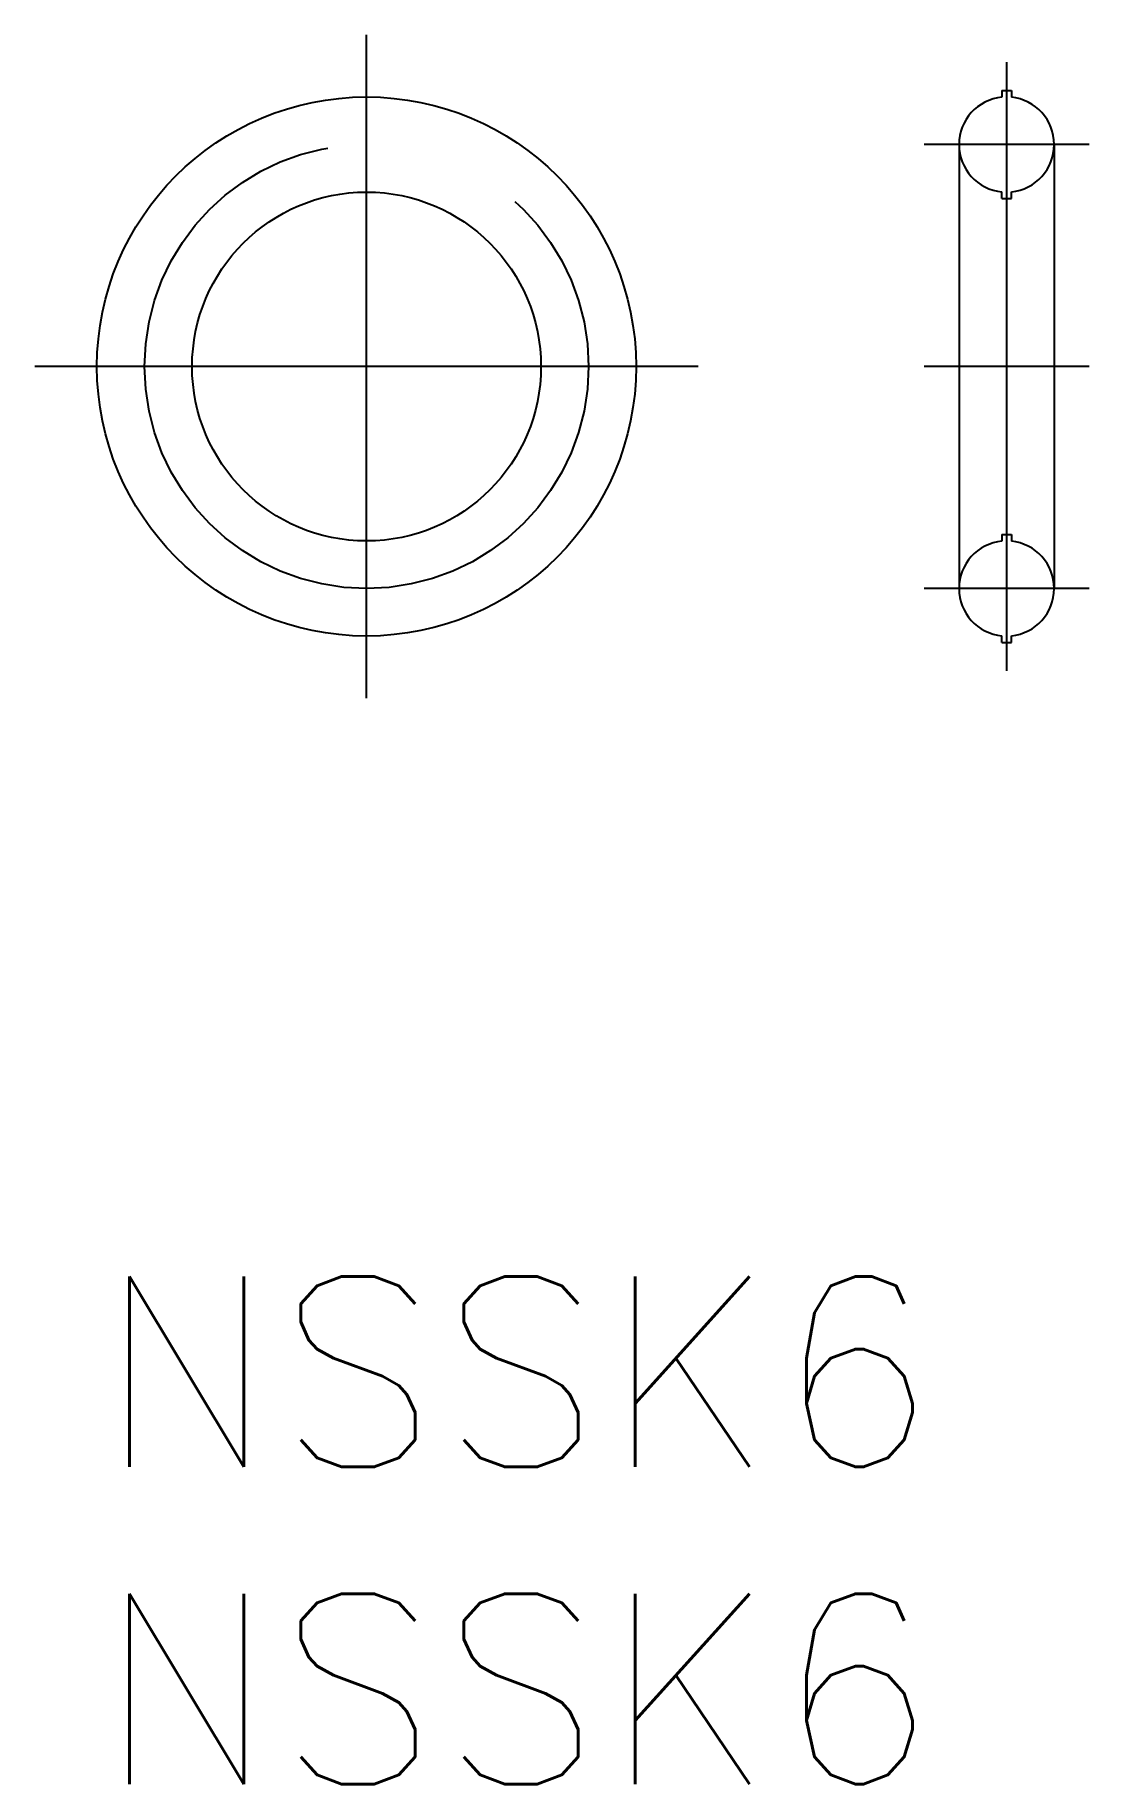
# Model space of a CAD drawing. Extents: x -1 to 15.6, y -8 to 19.6.
import ezdxf

# ---------------------------------------------------------------- set-up
doc = ezdxf.new("R2010")
doc.units = 0
doc.header["$LTSCALE"] = 0.5
doc.linetypes.add('CENTER', pattern=[50.8, 31.75, -6.35, 6.35, -6.35])
for name, color, linetype in [('MSM_CENTER', 1, 'CENTER'), ('MSM_CONTINUOUS', 7, 'CONTINUOUS'), ('MSM_PART_NUMBER', 7, 'CONTINUOUS')]:
    doc.layers.add(name, color=color, linetype=linetype)
doc.styles.get("Standard").update_dxf_attribs({"font": 'txt.shx', "height": 1, "bigfont": 'bigfont.shx'})

# ---------------------------------------------------------------- blocks, each defined once
blk = doc.blocks.new('*U1')
at = {"layer": 'MSM_PART_NUMBER'}
blk.add_text('NSSK6', height=3, dxfattribs=at).set_placement((0, -3))
blk = doc.blocks.new('*U2')
at = {"layer": 'MSM_PART_NUMBER'}
blk.add_text('NSSK6', height=3, dxfattribs=at).set_placement((0, -8))

msp = doc.modelspace()

# ---------------------------------------------------------------- linework, layer by layer
at = {"layer": 'MSM_CENTER'}
for p, q in [((4.25, 9.123), (4.25, 19.577)), ((14.341, 19.15), (14.341, 9.55)), ((15.641, 17.85), (13.041, 17.85)), ((9.477, 14.35), (-0.977, 14.35)), ((15.641, 14.35), (13.041, 14.35)), ((15.641, 10.85), (13.041, 10.85))]:
    msp.add_line(p, q, dxfattribs=at)
msp.add_circle((4.25, 14.35), 3.5, dxfattribs=at)
at = {"layer": 'MSM_CONTINUOUS'}
for p, q in [((14.266, 18.7), (14.266, 18.596)), ((14.266, 18.7), (14.416, 18.7)), ((14.416, 18.7), (14.416, 18.596)), ((13.591, 17.85), (13.591, 10.85)), ((15.091, 17.85), (15.091, 10.85)), ((14.266, 17), (14.266, 17.104)), ((14.416, 17), (14.416, 17.104)), ((14.266, 17), (14.416, 17)), ((14.266, 11.7), (14.266, 11.596)), ((14.266, 11.7), (14.416, 11.7)), ((14.416, 11.7), (14.416, 11.596)), ((14.266, 10), (14.266, 10.104)), ((14.266, 10), (14.416, 10)), ((14.416, 10), (14.416, 10.104))]:
    msp.add_line(p, q, dxfattribs=at)
for radius in [4.25, 2.75]:
    msp.add_circle((4.25, 14.35), radius, dxfattribs=at)
for centre, start, end in [((14.341, 17.85), 95.7392, 264.2608), ((14.341, 17.85), 275.7392, 84.2608), ((14.341, 10.85), 95.7392, 264.2608), ((14.341, 10.85), 275.7392, 84.2608)]:
    msp.add_arc(centre, 0.75, start, end, dxfattribs=at)

# ---------------------------------------------------------------- block references
for name in ['*U1', '*U2']:
    msp.add_blockref(name, (0, 0), dxfattribs=at)

doc.saveas('drawing.dxf')
